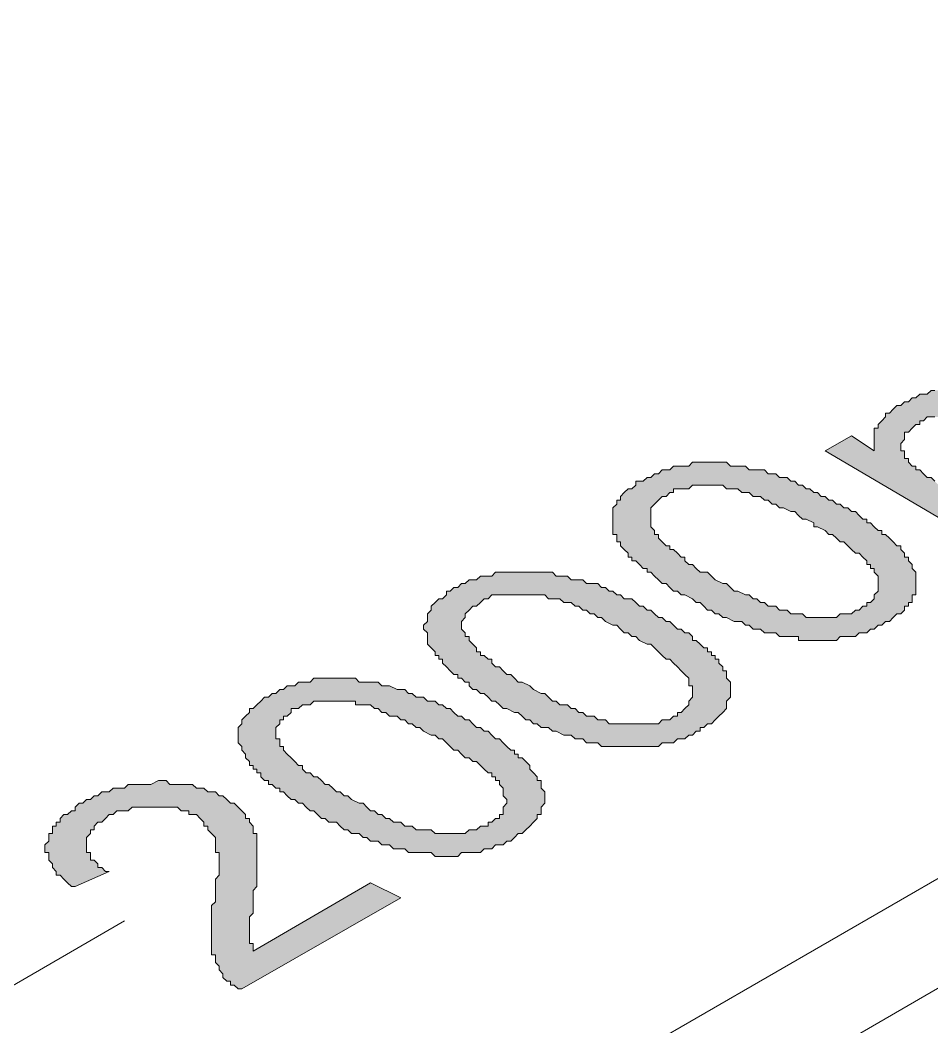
# Model space of a CAD drawing. Header units: inches. Extents: x -430764 to 256483, y 7374 to 217374.
# Drawn here: x 35469 to 40432, y 45742 to 51221 of the extents above; entities that cross this region are included whole.
import ezdxf

# ---------------------------------------------------------------- set-up
doc = ezdxf.new("R2010")
doc.units = ezdxf.units.IN
doc.header["$MEASUREMENT"] = 0
doc.layers.add('Background Stuff', color=252, linetype='Continuous', lineweight=5)
doc.layers.add('Layer 1', color=7, linetype='Continuous')

# ---------------------------------------------------------------- blocks, each defined once
blk = doc.blocks.new('block 3')
at = {"layer": 'Layer 1'}
h = blk.add_hatch(color=255, dxfattribs=at)
h.dxf.hatch_style = 2
h.paths.add_polyline_path([(326.857, -689.227), (322.116, -686.444), (322.837, -686.031), (323.456, -686.444), (323.456, -686.341), (323.456, -686.238), (323.456, -686.135), (323.456, -686.031), (323.456, -685.929), (323.456, -685.825), (323.559, -685.825), (323.559, -685.723), (323.662, -685.619), (323.765, -685.517), (323.765, -685.413), (323.868, -685.413), (323.972, -685.31), (324.074, -685.207), (324.178, -685.207), (324.281, -685.104), (324.384, -685.104), (324.487, -685.001), (324.59, -685.001), (324.693, -684.897), (324.796, -684.897), (324.899, -684.897), (325.002, -684.795), (325.105, -684.795), (325.208, -684.795), (325.414, -684.795), (325.518, -684.795), (325.621, -684.795), (325.724, -684.795), (325.827, -684.795), (326.033, -684.795), (326.136, -684.795), (326.239, -684.897), (326.342, -684.897), (326.342, -684.795), (326.239, -684.691), (326.239, -684.588), (326.239, -684.485), (326.239, -684.383), (326.342, -684.28), (326.342, -684.176), (326.342, -684.073), (326.445, -683.97), (326.548, -683.867), (326.651, -683.764), (326.754, -683.764), (326.754, -683.661), (326.857, -683.558), (326.96, -683.558), (327.063, -683.454), (327.167, -683.454), (327.27, -683.352), (327.373, -683.352), (327.476, -683.352), (327.58, -683.248), (327.682, -683.248), (327.786, -683.248), (327.991, -683.146), (328.095, -683.146), (328.198, -683.146), (328.301, -683.146), (328.404, -683.146), (328.507, -683.146), (328.61, -683.146), (328.713, -683.146), (328.816, -683.146), (329.022, -683.248), (329.125, -683.248), (329.229, -683.248), (329.331, -683.248), (329.435, -683.352), (329.538, -683.352), (329.641, -683.454), (329.744, -683.454), (329.847, -683.558), (329.95, -683.558), (330.053, -683.661), (333.249, -685.517), (332.424, -685.929), (329.538, -684.28), (329.331, -684.176), (329.229, -684.073), (329.125, -684.073), (329.022, -683.97), (328.919, -683.97), (328.816, -683.97), (328.816, -683.867), (328.713, -683.867), (328.61, -683.867), (328.507, -683.867), (328.404, -683.867), (328.198, -683.867), (328.095, -683.867), (327.991, -683.867), (327.889, -683.867), (327.786, -683.97), (327.682, -683.97), (327.58, -684.073), (327.476, -684.073), (327.373, -684.073), (327.27, -684.176), (327.27, -684.28), (327.167, -684.28), (327.167, -684.383), (327.063, -684.383), (327.063, -684.485), (326.96, -684.588), (326.96, -684.691), (326.96, -684.795), (326.96, -684.897), (327.063, -684.897), (327.063, -685.001), (327.167, -685.104), (327.167, -685.207), (327.27, -685.207), (327.373, -685.31), (327.476, -685.31), (327.476, -685.413), (327.58, -685.517), (327.682, -685.517), (330.465, -687.165), (329.641, -687.578), (326.548, -685.825), (326.445, -685.723), (326.342, -685.723), (326.239, -685.619), (326.136, -685.619), (326.033, -685.517), (325.93, -685.517), (325.827, -685.517), (325.724, -685.517), (325.621, -685.413), (325.518, -685.413), (325.414, -685.413), (325.208, -685.517), (325.105, -685.517), (325.002, -685.517), (324.899, -685.517), (324.796, -685.619), (324.693, -685.619), (324.693, -685.723), (324.59, -685.723), (324.487, -685.825), (324.384, -685.929), (324.281, -685.929), (324.281, -686.031), (324.281, -686.135), (324.178, -686.238), (324.178, -686.341), (324.178, -686.444), (324.281, -686.444), (324.281, -686.546), (324.281, -686.65), (324.384, -686.65), (324.384, -686.752), (324.487, -686.857), (324.59, -686.857), (324.59, -686.959), (324.693, -686.959), (324.796, -687.062), (324.899, -687.165), (325.002, -687.165), (325.105, -687.269), (325.208, -687.371), (327.682, -688.712)])
h = blk.add_hatch(color=255, dxfattribs=at)
h.dxf.hatch_style = 2
h.paths.add_polyline_path([(319.126, -689.948), (319.333, -690.052), (319.436, -690.052), (319.539, -690.155), (319.642, -690.258), (319.745, -690.258), (319.951, -690.361), (320.054, -690.361), (320.157, -690.464), (320.26, -690.464), (320.363, -690.566), (320.466, -690.566), (320.569, -690.671), (320.673, -690.671), (320.776, -690.671), (320.879, -690.773), (320.982, -690.773), (321.085, -690.773), (321.188, -690.877), (321.292, -690.877), (321.395, -690.877), (321.498, -690.877), (321.601, -690.979), (321.704, -690.979), (321.807, -690.979), (321.91, -690.979), (322.116, -690.979), (322.219, -690.979), (322.322, -690.979), (322.425, -690.979), (322.528, -690.877), (322.631, -690.877), (322.734, -690.877), (322.837, -690.877), (322.94, -690.773), (323.043, -690.773), (323.146, -690.671), (323.25, -690.671), (323.25, -690.566), (323.353, -690.566), (323.456, -690.464), (323.456, -690.361), (323.559, -690.258), (323.559, -690.155), (323.559, -690.052), (323.559, -689.948), (323.559, -689.846), (323.456, -689.742), (323.456, -689.64), (323.353, -689.64), (323.353, -689.536), (323.25, -689.536), (323.25, -689.435), (323.146, -689.33), (323.043, -689.227), (322.94, -689.227), (322.837, -689.123), (322.734, -689.021), (322.631, -688.918), (322.528, -688.918), (322.425, -688.815), (322.322, -688.712), (322.219, -688.712), (322.116, -688.608), (321.91, -688.506), (321.807, -688.506), (321.807, -688.402), (321.601, -688.3), (321.498, -688.3), (321.395, -688.196), (321.292, -688.094), (321.188, -688.094), (320.982, -687.99), (320.879, -687.99), (320.776, -687.887), (320.673, -687.887), (320.569, -687.784), (320.466, -687.784), (320.363, -687.681), (320.26, -687.681), (320.157, -687.681), (320.054, -687.578), (319.951, -687.578), (319.848, -687.578), (319.745, -687.475), (319.642, -687.475), (319.539, -687.475), (319.436, -687.475), (319.333, -687.371), (319.229, -687.371), (319.126, -687.371), (319.023, -687.371), (318.817, -687.371), (318.714, -687.371), (318.611, -687.371), (318.508, -687.371), (318.405, -687.475), (318.302, -687.475), (318.096, -687.475), (317.993, -687.475), (317.993, -687.578), (317.89, -687.578), (317.787, -687.681), (317.684, -687.681), (317.581, -687.784), (317.478, -687.887), (317.375, -687.99), (317.375, -688.094), (317.375, -688.196), (317.375, -688.3), (317.375, -688.402), (317.375, -688.506), (317.478, -688.608), (317.478, -688.712), (317.581, -688.712), (317.581, -688.815), (317.684, -688.918), (317.787, -689.021), (317.89, -689.021), (317.89, -689.123), (317.993, -689.123), (318.096, -689.227), (318.199, -689.33), (318.302, -689.33), (318.302, -689.435), (318.405, -689.536), (318.508, -689.536), (318.611, -689.64), (318.714, -689.742), (318.92, -689.742), (319.023, -689.846)])
h.paths.add_polyline_path([(318.302, -690.361), (318.199, -690.361), (318.096, -690.258), (317.993, -690.258), (317.89, -690.155), (317.787, -690.052), (317.684, -690.052), (317.581, -689.948), (317.478, -689.846), (317.375, -689.742), (317.271, -689.742), (317.271, -689.64), (317.168, -689.64), (317.065, -689.536), (316.961, -689.435), (316.858, -689.435), (316.858, -689.33), (316.756, -689.33), (316.756, -689.227), (316.652, -689.123), (316.549, -689.021), (316.549, -688.918), (316.446, -688.918), (316.446, -688.815), (316.446, -688.712), (316.343, -688.712), (316.343, -688.608), (316.343, -688.506), (316.343, -688.402), (316.343, -688.3), (316.343, -688.196), (316.343, -688.094), (316.343, -687.99), (316.446, -687.887), (316.446, -687.784), (316.549, -687.784), (316.549, -687.681), (316.652, -687.578), (316.756, -687.475), (316.858, -687.475), (316.961, -687.371), (316.961, -687.269), (317.065, -687.269), (317.168, -687.269), (317.271, -687.165), (317.375, -687.165), (317.478, -687.062), (317.581, -687.062), (317.684, -686.959), (317.787, -686.959), (317.89, -686.959), (317.993, -686.857), (318.096, -686.857), (318.199, -686.857), (318.302, -686.857), (318.405, -686.857), (318.508, -686.752), (318.611, -686.752), (318.714, -686.752), (318.92, -686.752), (319.023, -686.752), (319.126, -686.752), (319.229, -686.752), (319.436, -686.752), (319.539, -686.857), (319.642, -686.857), (319.745, -686.857), (319.848, -686.857), (319.951, -686.857), (320.054, -686.959), (320.26, -686.959), (320.363, -686.959), (320.466, -686.959), (320.569, -687.062), (320.673, -687.062), (320.776, -687.062), (320.879, -687.165), (320.982, -687.165), (321.085, -687.165), (321.188, -687.269), (321.292, -687.269), (321.395, -687.371), (321.498, -687.371), (321.601, -687.475), (321.704, -687.475), (321.807, -687.578), (321.91, -687.578), (322.013, -687.681), (322.116, -687.681), (322.219, -687.784), (322.322, -687.784), (322.425, -687.887), (322.528, -687.887), (322.631, -687.99), (322.734, -687.99), (322.837, -688.094), (322.94, -688.094), (323.043, -688.196), (323.146, -688.3), (323.25, -688.3), (323.25, -688.402), (323.353, -688.402), (323.456, -688.506), (323.559, -688.608), (323.662, -688.608), (323.662, -688.712), (323.765, -688.712), (323.868, -688.815), (323.972, -688.918), (324.074, -689.021), (324.178, -689.021), (324.178, -689.123), (324.281, -689.227), (324.281, -689.33), (324.384, -689.33), (324.384, -689.435), (324.487, -689.536), (324.487, -689.64), (324.59, -689.742), (324.59, -689.846), (324.59, -689.948), (324.59, -690.052), (324.59, -690.155), (324.59, -690.258), (324.59, -690.361), (324.487, -690.361), (324.487, -690.464), (324.487, -690.566), (324.384, -690.566), (324.384, -690.671), (324.281, -690.671), (324.281, -690.773), (324.178, -690.877), (324.074, -690.877), (323.972, -690.979), (323.868, -691.083), (323.765, -691.083), (323.662, -691.186), (323.559, -691.186), (323.456, -691.289), (323.353, -691.289), (323.25, -691.392), (323.146, -691.392), (323.043, -691.392), (322.94, -691.495), (322.837, -691.495), (322.734, -691.495), (322.631, -691.495), (322.528, -691.495), (322.425, -691.599), (322.322, -691.599), (322.116, -691.599), (322.013, -691.599), (321.91, -691.599), (321.807, -691.599), (321.704, -691.599), (321.601, -691.599), (321.498, -691.599), (321.395, -691.599), (321.395, -691.495), (321.292, -691.495), (321.188, -691.495), (321.085, -691.495), (320.982, -691.495), (320.879, -691.495), (320.776, -691.392), (320.673, -691.392), (320.569, -691.392), (320.466, -691.392), (320.363, -691.289), (320.26, -691.289), (320.157, -691.289), (320.054, -691.186), (319.951, -691.186), (319.848, -691.083), (319.745, -691.083), (319.642, -691.083), (319.436, -690.979), (319.333, -690.979), (319.229, -690.877), (319.126, -690.877), (319.023, -690.773), (318.92, -690.773), (318.817, -690.671), (318.714, -690.566), (318.611, -690.566), (318.508, -690.464)])
h = blk.add_hatch(color=255, dxfattribs=at)
h.dxf.hatch_style = 2
h.paths.add_polyline_path([(314.076, -692.835), (314.179, -692.938), (314.385, -693.041), (314.488, -693.041), (314.591, -693.144), (314.694, -693.248), (314.797, -693.248), (314.9, -693.351), (315.106, -693.351), (315.209, -693.454), (315.312, -693.454), (315.416, -693.556), (315.519, -693.556), (315.622, -693.66), (315.725, -693.66), (315.828, -693.66), (315.931, -693.762), (316.034, -693.762), (316.137, -693.762), (316.24, -693.865), (316.343, -693.865), (316.446, -693.865), (316.549, -693.865), (316.756, -693.865), (316.858, -693.865), (316.961, -693.865), (317.168, -693.865), (317.271, -693.865), (317.375, -693.865), (317.478, -693.865), (317.581, -693.865), (317.684, -693.762), (317.787, -693.762), (317.89, -693.762), (317.993, -693.66), (318.096, -693.66), (318.096, -693.556), (318.199, -693.556), (318.302, -693.454), (318.405, -693.351), (318.405, -693.248), (318.508, -693.144), (318.508, -693.041), (318.508, -692.938), (318.508, -692.835), (318.405, -692.835), (318.405, -692.732), (318.405, -692.629), (318.302, -692.525), (318.199, -692.423), (318.096, -692.319), (317.993, -692.217), (317.89, -692.113), (317.787, -692.113), (317.684, -692.011), (317.581, -691.906), (317.478, -691.804), (317.375, -691.7), (317.271, -691.7), (317.065, -691.599), (316.961, -691.495), (316.858, -691.495), (316.756, -691.392), (316.652, -691.392), (316.549, -691.289), (316.446, -691.186), (316.343, -691.186), (316.137, -691.083), (316.034, -690.979), (315.931, -690.979), (315.828, -690.877), (315.725, -690.877), (315.622, -690.773), (315.519, -690.773), (315.416, -690.671), (315.312, -690.671), (315.209, -690.566), (315.106, -690.566), (315.003, -690.566), (314.9, -690.464), (314.797, -690.464), (314.694, -690.464), (314.591, -690.464), (314.488, -690.361), (314.385, -690.361), (314.282, -690.361), (314.179, -690.361), (314.076, -690.361), (313.87, -690.361), (313.766, -690.361), (313.663, -690.361), (313.56, -690.361), (313.354, -690.361), (313.251, -690.361), (313.147, -690.361), (313.044, -690.361), (312.942, -690.464), (312.839, -690.464), (312.735, -690.566), (312.632, -690.671), (312.529, -690.671), (312.426, -690.773), (312.323, -690.877), (312.323, -690.979), (312.22, -691.083), (312.22, -691.186), (312.22, -691.289), (312.323, -691.392), (312.323, -691.495), (312.426, -691.495), (312.426, -691.599), (312.529, -691.7), (312.632, -691.804), (312.632, -691.906), (312.735, -691.906), (312.735, -692.011), (312.839, -692.011), (312.942, -692.113), (313.044, -692.113), (313.044, -692.217), (313.147, -692.319), (313.251, -692.319), (313.354, -692.423), (313.457, -692.525), (313.56, -692.525), (313.663, -692.629), (313.766, -692.732), (313.87, -692.732)])
h.paths.add_polyline_path([(313.251, -693.351), (313.147, -693.248), (313.044, -693.248), (312.942, -693.144), (312.839, -693.041), (312.735, -693.041), (312.632, -692.938), (312.529, -692.938), (312.426, -692.835), (312.426, -692.732), (312.323, -692.732), (312.22, -692.629), (312.117, -692.629), (312.117, -692.525), (312.014, -692.525), (311.911, -692.423), (311.808, -692.319), (311.705, -692.217), (311.705, -692.113), (311.602, -692.113), (311.602, -692.011), (311.499, -692.011), (311.499, -691.906), (311.396, -691.804), (311.292, -691.7), (311.292, -691.599), (311.292, -691.495), (311.292, -691.392), (311.189, -691.289), (311.189, -691.186), (311.292, -691.083), (311.292, -690.979), (311.292, -690.877), (311.396, -690.773), (311.396, -690.671), (311.499, -690.566), (311.602, -690.464), (311.705, -690.464), (311.808, -690.361), (311.808, -690.258), (311.911, -690.258), (312.014, -690.155), (312.117, -690.155), (312.22, -690.052), (312.323, -690.052), (312.426, -689.948), (312.529, -689.948), (312.632, -689.948), (312.735, -689.846), (312.839, -689.846), (313.044, -689.846), (313.147, -689.742), (313.251, -689.742), (313.457, -689.742), (313.56, -689.742), (313.663, -689.742), (313.766, -689.742), (313.973, -689.742), (314.076, -689.742), (314.179, -689.742), (314.282, -689.742), (314.488, -689.742), (314.591, -689.742), (314.694, -689.742), (314.797, -689.846), (314.9, -689.846), (315.003, -689.846), (315.106, -689.846), (315.209, -689.948), (315.416, -689.948), (315.519, -689.948), (315.622, -690.052), (315.725, -690.052), (315.828, -690.052), (315.931, -690.052), (316.034, -690.155), (316.137, -690.155), (316.24, -690.258), (316.343, -690.258), (316.446, -690.361), (316.549, -690.361), (316.652, -690.464), (316.756, -690.464), (316.858, -690.464), (316.961, -690.566), (317.065, -690.671), (317.168, -690.671), (317.271, -690.773), (317.375, -690.773), (317.478, -690.877), (317.581, -690.979), (317.684, -690.979), (317.787, -691.083), (317.89, -691.083), (317.993, -691.186), (318.096, -691.289), (318.199, -691.289), (318.302, -691.392), (318.405, -691.392), (318.508, -691.495), (318.508, -691.599), (318.611, -691.599), (318.714, -691.7), (318.817, -691.804), (318.92, -691.804), (318.92, -691.906), (319.023, -691.906), (319.023, -692.011), (319.126, -692.011), (319.126, -692.113), (319.229, -692.113), (319.229, -692.217), (319.333, -692.319), (319.333, -692.423), (319.436, -692.423), (319.436, -692.525), (319.436, -692.629), (319.539, -692.732), (319.539, -692.835), (319.539, -692.938), (319.539, -693.041), (319.539, -693.144), (319.436, -693.248), (319.436, -693.351), (319.436, -693.454), (319.333, -693.556), (319.229, -693.66), (319.126, -693.762), (319.023, -693.865), (318.92, -693.865), (318.817, -693.969), (318.714, -693.969), (318.714, -694.072), (318.611, -694.072), (318.508, -694.175), (318.405, -694.175), (318.302, -694.277), (318.199, -694.277), (318.096, -694.277), (317.993, -694.381), (317.89, -694.381), (317.787, -694.381), (317.684, -694.381), (317.581, -694.483), (317.478, -694.483), (317.271, -694.483), (317.168, -694.483), (317.065, -694.483), (316.961, -694.483), (316.858, -694.483), (316.756, -694.483), (316.549, -694.483), (316.446, -694.483), (316.343, -694.483), (316.24, -694.483), (316.137, -694.483), (316.034, -694.483), (315.931, -694.381), (315.828, -694.381), (315.725, -694.381), (315.622, -694.381), (315.519, -694.277), (315.416, -694.277), (315.312, -694.277), (315.209, -694.175), (315.106, -694.175), (315.003, -694.175), (314.797, -694.072), (314.694, -694.072), (314.591, -693.969), (314.488, -693.969), (314.385, -693.969), (314.282, -693.865), (314.179, -693.865), (314.076, -693.762), (313.973, -693.762), (313.87, -693.66), (313.766, -693.556), (313.663, -693.556), (313.457, -693.454), (313.354, -693.454)])
h = blk.add_hatch(color=255, dxfattribs=at)
h.dxf.hatch_style = 2
h.paths.add_polyline_path([(309.025, -695.825), (309.127, -695.825), (309.23, -695.928), (309.437, -696.031), (309.54, -696.031), (309.643, -696.133), (309.746, -696.237), (309.849, -696.237), (309.952, -696.339), (310.055, -696.339), (310.158, -696.443), (310.262, -696.443), (310.365, -696.546), (310.468, -696.546), (310.571, -696.546), (310.674, -696.649), (310.777, -696.649), (310.88, -696.649), (310.983, -696.752), (311.086, -696.752), (311.189, -696.752), (311.292, -696.752), (311.396, -696.752), (311.499, -696.854), (311.705, -696.854), (311.808, -696.854), (311.911, -696.854), (312.014, -696.854), (312.22, -696.854), (312.323, -696.854), (312.426, -696.752), (312.529, -696.752), (312.632, -696.752), (312.735, -696.649), (312.839, -696.649), (312.942, -696.649), (312.942, -696.546), (313.044, -696.546), (313.147, -696.443), (313.251, -696.443), (313.251, -696.339), (313.354, -696.339), (313.354, -696.237), (313.354, -696.133), (313.457, -696.031), (313.457, -695.928), (313.354, -695.825), (313.354, -695.721), (313.354, -695.618), (313.251, -695.516), (313.251, -695.412), (313.147, -695.412), (313.147, -695.31), (313.044, -695.31), (313.044, -695.206), (312.942, -695.206), (312.839, -695.103), (312.735, -694.999), (312.632, -694.896), (312.529, -694.896), (312.426, -694.794), (312.323, -694.794), (312.22, -694.69), (312.117, -694.588), (312.014, -694.588), (311.911, -694.483), (311.808, -694.381), (311.705, -694.277), (311.602, -694.277), (311.499, -694.175), (311.396, -694.175), (311.189, -694.072), (311.086, -693.969), (310.983, -693.969), (310.88, -693.865), (310.777, -693.865), (310.674, -693.762), (310.571, -693.762), (310.468, -693.66), (310.262, -693.66), (310.158, -693.556), (310.055, -693.556), (309.952, -693.454), (309.849, -693.454), (309.746, -693.351), (309.643, -693.351), (309.54, -693.351), (309.437, -693.351), (309.334, -693.351), (309.334, -693.248), (309.23, -693.248), (309.127, -693.248), (308.922, -693.248), (308.818, -693.248), (308.715, -693.248), (308.612, -693.248), (308.406, -693.248), (308.303, -693.248), (308.2, -693.248), (308.097, -693.351), (307.994, -693.351), (307.891, -693.351), (307.788, -693.454), (307.685, -693.454), (307.582, -693.454), (307.582, -693.556), (307.479, -693.66), (307.375, -693.66), (307.375, -693.762), (307.272, -693.762), (307.272, -693.865), (307.169, -693.969), (307.169, -694.072), (307.169, -694.175), (307.169, -694.277), (307.272, -694.277), (307.272, -694.381), (307.272, -694.483), (307.375, -694.483), (307.375, -694.588), (307.479, -694.69), (307.582, -694.794), (307.685, -694.896), (307.788, -694.999), (307.891, -694.999), (307.891, -695.103), (307.994, -695.206), (308.097, -695.206), (308.2, -695.31), (308.303, -695.31), (308.406, -695.412), (308.509, -695.516), (308.612, -695.516), (308.715, -695.618), (308.818, -695.721), (308.922, -695.721)])
h.paths.add_polyline_path([(308.2, -696.237), (308.097, -696.237), (307.994, -696.133), (307.891, -696.031), (307.788, -696.031), (307.685, -695.928), (307.582, -695.928), (307.479, -695.825), (307.375, -695.721), (307.272, -695.721), (307.272, -695.618), (307.169, -695.618), (307.066, -695.516), (306.963, -695.516), (306.963, -695.412), (306.86, -695.412), (306.757, -695.31), (306.757, -695.206), (306.653, -695.206), (306.653, -695.103), (306.55, -695.103), (306.55, -694.999), (306.448, -694.999), (306.448, -694.896), (306.345, -694.794), (306.345, -694.69), (306.241, -694.588), (306.241, -694.483), (306.138, -694.381), (306.138, -694.277), (306.138, -694.175), (306.138, -694.072), (306.138, -693.969), (306.241, -693.865), (306.241, -693.762), (306.345, -693.66), (306.448, -693.556), (306.448, -693.454), (306.55, -693.454), (306.653, -693.351), (306.757, -693.248), (306.86, -693.144), (306.963, -693.144), (307.066, -693.041), (307.169, -693.041), (307.272, -692.938), (307.375, -692.938), (307.479, -692.835), (307.582, -692.835), (307.685, -692.835), (307.788, -692.732), (307.891, -692.732), (307.994, -692.732), (308.097, -692.732), (308.2, -692.629), (308.303, -692.629), (308.509, -692.629), (308.612, -692.629), (308.715, -692.629), (308.818, -692.629), (309.025, -692.629), (309.127, -692.629), (309.23, -692.629), (309.334, -692.629), (309.437, -692.732), (309.643, -692.732), (309.746, -692.732), (309.849, -692.732), (309.952, -692.732), (310.055, -692.835), (310.158, -692.835), (310.262, -692.835), (310.468, -692.938), (310.571, -692.938), (310.674, -692.938), (310.777, -693.041), (310.88, -693.041), (310.983, -693.144), (311.086, -693.144), (311.189, -693.144), (311.292, -693.248), (311.396, -693.248), (311.499, -693.248), (311.602, -693.351), (311.705, -693.351), (311.808, -693.454), (311.911, -693.454), (312.014, -693.556), (312.117, -693.66), (312.22, -693.66), (312.323, -693.762), (312.426, -693.762), (312.529, -693.865), (312.632, -693.969), (312.735, -693.969), (312.839, -694.072), (312.942, -694.072), (313.044, -694.175), (313.147, -694.277), (313.251, -694.277), (313.354, -694.381), (313.457, -694.483), (313.56, -694.588), (313.663, -694.588), (313.663, -694.69), (313.766, -694.69), (313.766, -694.794), (313.87, -694.794), (313.973, -694.896), (314.076, -694.999), (314.076, -695.103), (314.179, -695.206), (314.282, -695.31), (314.282, -695.412), (314.385, -695.412), (314.385, -695.516), (314.385, -695.618), (314.488, -695.721), (314.488, -695.825), (314.488, -695.928), (314.488, -696.031), (314.385, -696.133), (314.385, -696.237), (314.385, -696.339), (314.282, -696.339), (314.282, -696.443), (314.179, -696.546), (314.076, -696.649), (313.973, -696.752), (313.87, -696.854), (313.766, -696.854), (313.663, -696.958), (313.56, -697.061), (313.457, -697.061), (313.354, -697.165), (313.251, -697.165), (313.147, -697.165), (313.044, -697.268), (312.942, -697.268), (312.839, -697.268), (312.735, -697.37), (312.632, -697.37), (312.426, -697.37), (312.323, -697.37), (312.22, -697.37), (312.117, -697.474), (312.014, -697.474), (311.911, -697.474), (311.808, -697.474), (311.602, -697.474), (311.499, -697.474), (311.396, -697.37), (311.292, -697.37), (311.189, -697.37), (311.086, -697.37), (310.983, -697.37), (310.88, -697.37), (310.777, -697.37), (310.674, -697.268), (310.571, -697.268), (310.468, -697.268), (310.365, -697.268), (310.262, -697.165), (310.158, -697.165), (310.055, -697.165), (309.952, -697.061), (309.849, -697.061), (309.746, -697.061), (309.643, -696.958), (309.54, -696.958), (309.437, -696.854), (309.334, -696.854), (309.23, -696.854), (309.127, -696.752), (309.025, -696.752), (308.922, -696.649), (308.818, -696.546), (308.612, -696.546), (308.509, -696.443), (308.406, -696.443), (308.303, -696.339)])
h = blk.add_hatch(color=255, dxfattribs=at)
h.dxf.hatch_style = 2
h.paths.add_polyline_path([(309.746, -698.194), (310.571, -698.607), (306.241, -701.082), (306.138, -701.082), (306.036, -700.978), (305.932, -700.978), (305.932, -700.875), (305.829, -700.875), (305.726, -700.771), (305.726, -700.67), (305.623, -700.565), (305.623, -700.464), (305.52, -700.359), (305.52, -700.257), (305.52, -700.153), (305.417, -700.153), (305.417, -700.051), (305.417, -699.947), (305.417, -699.845), (305.417, -699.742), (305.417, -699.638), (305.417, -699.535), (305.417, -699.432), (305.417, -699.329), (305.417, -699.227), (305.417, -699.123), (305.417, -699.02), (305.417, -698.916), (305.417, -698.814), (305.52, -698.71), (305.52, -698.607), (305.52, -698.505), (305.52, -698.402), (305.52, -698.298), (305.52, -698.194), (305.52, -698.093), (305.623, -697.989), (305.623, -697.887), (305.623, -697.781), (305.623, -697.68), (305.623, -697.576), (305.623, -697.474), (305.623, -697.37), (305.52, -697.37), (305.52, -697.268), (305.52, -697.165), (305.52, -697.061), (305.52, -696.958), (305.417, -696.854), (305.313, -696.752), (305.313, -696.649), (305.211, -696.649), (305.211, -696.546), (305.108, -696.443), (305.004, -696.339), (304.901, -696.339), (304.798, -696.339), (304.798, -696.237), (304.592, -696.237), (304.489, -696.133), (304.387, -696.133), (304.283, -696.133), (304.18, -696.133), (304.077, -696.133), (303.974, -696.133), (303.768, -696.133), (303.664, -696.133), (303.561, -696.133), (303.458, -696.133), (303.355, -696.133), (303.252, -696.133), (303.149, -696.237), (302.943, -696.237), (302.84, -696.237), (302.736, -696.339), (302.634, -696.339), (302.531, -696.443), (302.427, -696.546), (302.324, -696.546), (302.221, -696.649), (302.221, -696.752), (302.118, -696.752), (302.118, -696.854), (302.015, -696.958), (302.015, -697.061), (302.015, -697.165), (302.015, -697.268), (302.015, -697.37), (302.118, -697.37), (302.118, -697.474), (302.118, -697.576), (302.221, -697.576), (302.324, -697.68), (302.324, -697.781), (302.427, -697.781), (302.531, -697.887), (302.634, -697.887), (301.706, -698.298), (301.603, -698.298), (301.5, -698.194), (301.396, -698.093), (301.294, -697.989), (301.191, -697.989), (301.191, -697.887), (301.087, -697.781), (301.087, -697.68), (300.984, -697.576), (300.984, -697.474), (300.984, -697.37), (300.882, -697.37), (300.882, -697.268), (300.882, -697.165), (300.984, -697.061), (300.984, -696.958), (300.984, -696.854), (301.087, -696.854), (301.087, -696.752), (301.087, -696.649), (301.191, -696.649), (301.191, -696.546), (301.294, -696.546), (301.294, -696.443), (301.396, -696.339), (301.5, -696.339), (301.603, -696.237), (301.706, -696.237), (301.706, -696.133), (301.81, -696.031), (301.912, -696.031), (302.015, -695.928), (302.118, -695.928), (302.221, -695.825), (302.324, -695.825), (302.427, -695.721), (302.531, -695.721), (302.634, -695.721), (302.736, -695.618), (302.943, -695.618), (303.046, -695.618), (303.149, -695.516), (303.252, -695.516), (303.355, -695.516), (303.458, -695.516), (303.561, -695.516), (303.664, -695.516), (303.768, -695.516), (303.974, -695.412), (304.077, -695.412), (304.18, -695.412), (304.283, -695.516), (304.489, -695.516), (304.592, -695.516), (304.695, -695.516), (304.798, -695.516), (304.901, -695.516), (305.004, -695.618), (305.108, -695.618), (305.211, -695.618), (305.313, -695.721), (305.417, -695.721), (305.52, -695.721), (305.623, -695.825), (305.726, -695.825), (305.829, -695.928), (305.932, -696.031), (306.036, -696.031), (306.138, -696.133), (306.241, -696.237), (306.345, -696.339), (306.345, -696.443), (306.448, -696.443), (306.448, -696.546), (306.55, -696.649), (306.55, -696.752), (306.55, -696.854), (306.653, -696.854), (306.653, -696.958), (306.653, -697.061), (306.653, -697.165), (306.653, -697.268), (306.653, -697.37), (306.653, -697.474), (306.653, -697.576), (306.653, -697.68), (306.653, -697.781), (306.653, -697.887), (306.653, -697.989), (306.653, -698.093), (306.653, -698.194), (306.653, -698.298), (306.55, -698.402), (306.55, -698.505), (306.55, -698.607), (306.55, -698.71), (306.55, -698.814), (306.55, -698.916), (306.55, -699.02), (306.448, -699.123), (306.448, -699.227), (306.448, -699.329), (306.448, -699.432), (306.448, -699.535), (306.448, -699.638), (306.448, -699.742), (306.448, -699.845), (306.55, -699.845), (306.55, -699.947), (306.55, -700.051)])
at = {"layer": 'Layer 1', "color": 9, "lineweight": 0}
for points in [[(821.232, -414.723), (821.232, -411.734), (282.121, -722.935)], [(834.632, -422.455), (821.232, -414.723), (282.121, -725.924)]]:
    blk.add_lwpolyline(points, dxfattribs=at)
at = {"layer": 'Layer 1', "color": 255, "lineweight": 0}
for points in [[(326.857, -689.227), (322.116, -686.444), (322.837, -686.031), (323.456, -686.444), (323.456, -686.341), (323.456, -686.238), (323.456, -686.135), (323.456, -686.031), (323.456, -685.929), (323.456, -685.825), (323.559, -685.825), (323.559, -685.723), (323.662, -685.619), (323.765, -685.517), (323.765, -685.413), (323.868, -685.413), (323.972, -685.31), (324.074, -685.207), (324.178, -685.207), (324.281, -685.104), (324.384, -685.104), (324.487, -685.001), (324.59, -685.001), (324.693, -684.897), (324.796, -684.897), (324.899, -684.897), (325.002, -684.795), (325.105, -684.795)], [(325.105, -685.517), (325.002, -685.517), (324.899, -685.517), (324.796, -685.619), (324.693, -685.619), (324.693, -685.723), (324.59, -685.723), (324.487, -685.825), (324.384, -685.929), (324.281, -685.929), (324.281, -686.031), (324.281, -686.135), (324.178, -686.238), (324.178, -686.341), (324.178, -686.444), (324.281, -686.444), (324.281, -686.546), (324.281, -686.65), (324.384, -686.65), (324.384, -686.752), (324.487, -686.857), (324.59, -686.857), (324.59, -686.959), (324.693, -686.959), (324.796, -687.062), (324.899, -687.165), (325.002, -687.165), (325.105, -687.269)], [(318.302, -690.361), (318.199, -690.361), (318.096, -690.258), (317.993, -690.258), (317.89, -690.155), (317.787, -690.052), (317.684, -690.052), (317.581, -689.948), (317.478, -689.846), (317.375, -689.742), (317.271, -689.742), (317.271, -689.64), (317.168, -689.64), (317.065, -689.536), (316.961, -689.435), (316.858, -689.435), (316.858, -689.33), (316.756, -689.33), (316.756, -689.227), (316.652, -689.123), (316.549, -689.021), (316.549, -688.918), (316.446, -688.918), (316.446, -688.815), (316.446, -688.712), (316.343, -688.712), (316.343, -688.608), (316.343, -688.506), (316.343, -688.402), (316.343, -688.3), (316.343, -688.196), (316.343, -688.094), (316.343, -687.99), (316.446, -687.887), (316.446, -687.784), (316.549, -687.784), (316.549, -687.681), (316.652, -687.578), (316.756, -687.475), (316.858, -687.475), (316.961, -687.371), (316.961, -687.269), (317.065, -687.269), (317.168, -687.269), (317.271, -687.165), (317.375, -687.165), (317.478, -687.062), (317.581, -687.062), (317.684, -686.959), (317.787, -686.959), (317.89, -686.959), (317.993, -686.857), (318.096, -686.857), (318.199, -686.857), (318.302, -686.857), (318.405, -686.857), (318.508, -686.752), (318.611, -686.752), (318.714, -686.752), (318.92, -686.752), (319.023, -686.752), (319.126, -686.752), (319.229, -686.752), (319.436, -686.752), (319.539, -686.857), (319.642, -686.857), (319.745, -686.857), (319.848, -686.857), (319.951, -686.857), (320.054, -686.959), (320.26, -686.959), (320.363, -686.959), (320.466, -686.959), (320.569, -687.062), (320.673, -687.062), (320.776, -687.062), (320.879, -687.165), (320.982, -687.165), (321.085, -687.165), (321.188, -687.269), (321.292, -687.269), (321.395, -687.371), (321.498, -687.371), (321.601, -687.475), (321.704, -687.475), (321.807, -687.578), (321.91, -687.578), (322.013, -687.681), (322.116, -687.681), (322.219, -687.784), (322.322, -687.784), (322.425, -687.887), (322.528, -687.887), (322.631, -687.99), (322.734, -687.99), (322.837, -688.094), (322.94, -688.094), (323.043, -688.196), (323.146, -688.3), (323.25, -688.3), (323.25, -688.402), (323.353, -688.402), (323.456, -688.506), (323.559, -688.608), (323.662, -688.608), (323.662, -688.712), (323.765, -688.712), (323.868, -688.815), (323.972, -688.918), (324.074, -689.021), (324.178, -689.021), (324.178, -689.123), (324.281, -689.227), (324.281, -689.33), (324.384, -689.33), (324.384, -689.435), (324.487, -689.536), (324.487, -689.64), (324.59, -689.742), (324.59, -689.846), (324.59, -689.948), (324.59, -690.052), (324.59, -690.155), (324.59, -690.258), (324.59, -690.361), (324.487, -690.361), (324.487, -690.464), (324.487, -690.566), (324.384, -690.566), (324.384, -690.671), (324.281, -690.671), (324.281, -690.773), (324.178, -690.877), (324.074, -690.877), (323.972, -690.979), (323.868, -691.083), (323.765, -691.083), (323.662, -691.186), (323.559, -691.186), (323.456, -691.289), (323.353, -691.289), (323.25, -691.392), (323.146, -691.392), (323.043, -691.392), (322.94, -691.495), (322.837, -691.495), (322.734, -691.495), (322.631, -691.495), (322.528, -691.495), (322.425, -691.599), (322.322, -691.599), (322.116, -691.599), (322.013, -691.599), (321.91, -691.599), (321.807, -691.599), (321.704, -691.599), (321.601, -691.599), (321.498, -691.599), (321.395, -691.599), (321.395, -691.495), (321.292, -691.495), (321.188, -691.495), (321.085, -691.495), (320.982, -691.495), (320.879, -691.495), (320.776, -691.392), (320.673, -691.392), (320.569, -691.392), (320.466, -691.392), (320.363, -691.289), (320.26, -691.289), (320.157, -691.289), (320.054, -691.186), (319.951, -691.186), (319.848, -691.083), (319.745, -691.083), (319.642, -691.083), (319.436, -690.979), (319.333, -690.979), (319.229, -690.877), (319.126, -690.877), (319.023, -690.773), (318.92, -690.773), (318.817, -690.671), (318.714, -690.566), (318.611, -690.566), (318.508, -690.464), (318.302, -690.361)], [(319.126, -689.948), (319.333, -690.052), (319.436, -690.052), (319.539, -690.155), (319.642, -690.258), (319.745, -690.258), (319.951, -690.361), (320.054, -690.361), (320.157, -690.464), (320.26, -690.464), (320.363, -690.566), (320.466, -690.566), (320.569, -690.671), (320.673, -690.671), (320.776, -690.671), (320.879, -690.773), (320.982, -690.773), (321.085, -690.773), (321.188, -690.877), (321.292, -690.877), (321.395, -690.877), (321.498, -690.877), (321.601, -690.979), (321.704, -690.979), (321.807, -690.979), (321.91, -690.979), (322.116, -690.979), (322.219, -690.979), (322.322, -690.979), (322.425, -690.979), (322.528, -690.877), (322.631, -690.877), (322.734, -690.877), (322.837, -690.877), (322.94, -690.773), (323.043, -690.773), (323.146, -690.671), (323.25, -690.671), (323.25, -690.566), (323.353, -690.566), (323.456, -690.464), (323.456, -690.361), (323.559, -690.258), (323.559, -690.155), (323.559, -690.052), (323.559, -689.948), (323.559, -689.846), (323.456, -689.742), (323.456, -689.64), (323.353, -689.64), (323.353, -689.536), (323.25, -689.536), (323.25, -689.435), (323.146, -689.33), (323.043, -689.227), (322.94, -689.227), (322.837, -689.123), (322.734, -689.021), (322.631, -688.918), (322.528, -688.918), (322.425, -688.815), (322.322, -688.712), (322.219, -688.712), (322.116, -688.608), (321.91, -688.506), (321.807, -688.506), (321.807, -688.402), (321.601, -688.3), (321.498, -688.3), (321.395, -688.196), (321.292, -688.094), (321.188, -688.094), (320.982, -687.99), (320.879, -687.99), (320.776, -687.887), (320.673, -687.887), (320.569, -687.784), (320.466, -687.784), (320.363, -687.681), (320.26, -687.681), (320.157, -687.681), (320.054, -687.578), (319.951, -687.578), (319.848, -687.578), (319.745, -687.475), (319.642, -687.475), (319.539, -687.475), (319.436, -687.475), (319.333, -687.371), (319.229, -687.371), (319.126, -687.371), (319.023, -687.371), (318.817, -687.371), (318.714, -687.371), (318.611, -687.371), (318.508, -687.371), (318.405, -687.475), (318.302, -687.475), (318.096, -687.475), (317.993, -687.475), (317.993, -687.578), (317.89, -687.578), (317.787, -687.681), (317.684, -687.681), (317.581, -687.784), (317.478, -687.887), (317.375, -687.99), (317.375, -688.094), (317.375, -688.196), (317.375, -688.3), (317.375, -688.402), (317.375, -688.506), (317.478, -688.608), (317.478, -688.712), (317.581, -688.712), (317.581, -688.815), (317.684, -688.918), (317.787, -689.021), (317.89, -689.021), (317.89, -689.123), (317.993, -689.123), (318.096, -689.227), (318.199, -689.33), (318.302, -689.33), (318.302, -689.435), (318.405, -689.536), (318.508, -689.536), (318.611, -689.64), (318.714, -689.742), (318.92, -689.742), (319.023, -689.846), (319.126, -689.948)], [(313.251, -693.351), (313.147, -693.248), (313.044, -693.248), (312.942, -693.144), (312.839, -693.041), (312.735, -693.041), (312.632, -692.938), (312.529, -692.938), (312.426, -692.835), (312.426, -692.732), (312.323, -692.732), (312.22, -692.629), (312.117, -692.629), (312.117, -692.525), (312.014, -692.525), (311.911, -692.423), (311.808, -692.319), (311.705, -692.217), (311.705, -692.113), (311.602, -692.113), (311.602, -692.011), (311.499, -692.011), (311.499, -691.906), (311.396, -691.804), (311.292, -691.7), (311.292, -691.599), (311.292, -691.495), (311.292, -691.392), (311.189, -691.289), (311.189, -691.186), (311.292, -691.083), (311.292, -690.979), (311.292, -690.877), (311.396, -690.773), (311.396, -690.671), (311.499, -690.566), (311.602, -690.464), (311.705, -690.464), (311.808, -690.361), (311.808, -690.258), (311.911, -690.258), (312.014, -690.155), (312.117, -690.155), (312.22, -690.052), (312.323, -690.052), (312.426, -689.948), (312.529, -689.948), (312.632, -689.948), (312.735, -689.846), (312.839, -689.846), (313.044, -689.846), (313.147, -689.742), (313.251, -689.742), (313.457, -689.742), (313.56, -689.742), (313.663, -689.742), (313.766, -689.742), (313.973, -689.742), (314.076, -689.742), (314.179, -689.742), (314.282, -689.742), (314.488, -689.742), (314.591, -689.742), (314.694, -689.742), (314.797, -689.846), (314.9, -689.846), (315.003, -689.846), (315.106, -689.846), (315.209, -689.948), (315.416, -689.948), (315.519, -689.948), (315.622, -690.052), (315.725, -690.052), (315.828, -690.052), (315.931, -690.052), (316.034, -690.155), (316.137, -690.155), (316.24, -690.258), (316.343, -690.258), (316.446, -690.361), (316.549, -690.361), (316.652, -690.464), (316.756, -690.464), (316.858, -690.464), (316.961, -690.566), (317.065, -690.671), (317.168, -690.671), (317.271, -690.773), (317.375, -690.773), (317.478, -690.877), (317.581, -690.979), (317.684, -690.979), (317.787, -691.083), (317.89, -691.083), (317.993, -691.186), (318.096, -691.289), (318.199, -691.289), (318.302, -691.392), (318.405, -691.392), (318.508, -691.495), (318.508, -691.599), (318.611, -691.599), (318.714, -691.7), (318.817, -691.804), (318.92, -691.804), (318.92, -691.906), (319.023, -691.906), (319.023, -692.011), (319.126, -692.011), (319.126, -692.113), (319.229, -692.113), (319.229, -692.217), (319.333, -692.319), (319.333, -692.423), (319.436, -692.423), (319.436, -692.525), (319.436, -692.629), (319.539, -692.732), (319.539, -692.835), (319.539, -692.938), (319.539, -693.041), (319.539, -693.144), (319.436, -693.248), (319.436, -693.351), (319.436, -693.454), (319.333, -693.556), (319.229, -693.66), (319.126, -693.762), (319.023, -693.865), (318.92, -693.865), (318.817, -693.969), (318.714, -693.969), (318.714, -694.072), (318.611, -694.072), (318.508, -694.175), (318.405, -694.175), (318.302, -694.277), (318.199, -694.277), (318.096, -694.277), (317.993, -694.381), (317.89, -694.381), (317.787, -694.381), (317.684, -694.381), (317.581, -694.483), (317.478, -694.483), (317.271, -694.483), (317.168, -694.483), (317.065, -694.483), (316.961, -694.483), (316.858, -694.483), (316.756, -694.483), (316.549, -694.483), (316.446, -694.483), (316.343, -694.483), (316.24, -694.483), (316.137, -694.483), (316.034, -694.483), (315.931, -694.381), (315.828, -694.381), (315.725, -694.381), (315.622, -694.381), (315.519, -694.277), (315.416, -694.277), (315.312, -694.277), (315.209, -694.175), (315.106, -694.175), (315.003, -694.175), (314.797, -694.072), (314.694, -694.072), (314.591, -693.969), (314.488, -693.969), (314.385, -693.969), (314.282, -693.865), (314.179, -693.865), (314.076, -693.762), (313.973, -693.762), (313.87, -693.66), (313.766, -693.556), (313.663, -693.556), (313.457, -693.454), (313.354, -693.454), (313.251, -693.351)], [(314.076, -692.835), (314.179, -692.938), (314.385, -693.041), (314.488, -693.041), (314.591, -693.144), (314.694, -693.248), (314.797, -693.248), (314.9, -693.351), (315.106, -693.351), (315.209, -693.454), (315.312, -693.454), (315.416, -693.556), (315.519, -693.556), (315.622, -693.66), (315.725, -693.66), (315.828, -693.66), (315.931, -693.762), (316.034, -693.762), (316.137, -693.762), (316.24, -693.865), (316.343, -693.865), (316.446, -693.865), (316.549, -693.865), (316.756, -693.865), (316.858, -693.865), (316.961, -693.865), (317.168, -693.865), (317.271, -693.865), (317.375, -693.865), (317.478, -693.865), (317.581, -693.865), (317.684, -693.762), (317.787, -693.762), (317.89, -693.762), (317.993, -693.66), (318.096, -693.66), (318.096, -693.556), (318.199, -693.556), (318.302, -693.454), (318.405, -693.351), (318.405, -693.248), (318.508, -693.144), (318.508, -693.041), (318.508, -692.938), (318.508, -692.835), (318.405, -692.835), (318.405, -692.732), (318.405, -692.629), (318.302, -692.525), (318.199, -692.423), (318.096, -692.319), (317.993, -692.217), (317.89, -692.113), (317.787, -692.113), (317.684, -692.011), (317.581, -691.906), (317.478, -691.804), (317.375, -691.7), (317.271, -691.7), (317.065, -691.599), (316.961, -691.495), (316.858, -691.495), (316.756, -691.392), (316.652, -691.392), (316.549, -691.289), (316.446, -691.186), (316.343, -691.186), (316.137, -691.083), (316.034, -690.979), (315.931, -690.979), (315.828, -690.877), (315.725, -690.877), (315.622, -690.773), (315.519, -690.773), (315.416, -690.671), (315.312, -690.671), (315.209, -690.566), (315.106, -690.566), (315.003, -690.566), (314.9, -690.464), (314.797, -690.464), (314.694, -690.464), (314.591, -690.464), (314.488, -690.361), (314.385, -690.361), (314.282, -690.361), (314.179, -690.361), (314.076, -690.361), (313.87, -690.361), (313.766, -690.361), (313.663, -690.361), (313.56, -690.361), (313.354, -690.361), (313.251, -690.361), (313.147, -690.361), (313.044, -690.361), (312.942, -690.464), (312.839, -690.464), (312.735, -690.566), (312.632, -690.671), (312.529, -690.671), (312.426, -690.773), (312.323, -690.877), (312.323, -690.979), (312.22, -691.083), (312.22, -691.186), (312.22, -691.289), (312.323, -691.392), (312.323, -691.495), (312.426, -691.495), (312.426, -691.599), (312.529, -691.7), (312.632, -691.804), (312.632, -691.906), (312.735, -691.906), (312.735, -692.011), (312.839, -692.011), (312.942, -692.113), (313.044, -692.113), (313.044, -692.217), (313.147, -692.319), (313.251, -692.319), (313.354, -692.423), (313.457, -692.525), (313.56, -692.525), (313.663, -692.629), (313.766, -692.732), (313.87, -692.732), (314.076, -692.835)], [(308.2, -696.237), (308.097, -696.237), (307.994, -696.133), (307.891, -696.031), (307.788, -696.031), (307.685, -695.928), (307.582, -695.928), (307.479, -695.825), (307.375, -695.721), (307.272, -695.721), (307.272, -695.618), (307.169, -695.618), (307.066, -695.516), (306.963, -695.516), (306.963, -695.412), (306.86, -695.412), (306.757, -695.31), (306.757, -695.206), (306.653, -695.206), (306.653, -695.103), (306.55, -695.103), (306.55, -694.999), (306.448, -694.999), (306.448, -694.896), (306.345, -694.794), (306.345, -694.69), (306.241, -694.588), (306.241, -694.483), (306.138, -694.381), (306.138, -694.277), (306.138, -694.175), (306.138, -694.072), (306.138, -693.969), (306.241, -693.865), (306.241, -693.762), (306.345, -693.66), (306.448, -693.556), (306.448, -693.454), (306.55, -693.454), (306.653, -693.351), (306.757, -693.248), (306.86, -693.144), (306.963, -693.144), (307.066, -693.041), (307.169, -693.041), (307.272, -692.938), (307.375, -692.938), (307.479, -692.835), (307.582, -692.835), (307.685, -692.835), (307.788, -692.732), (307.891, -692.732), (307.994, -692.732), (308.097, -692.732), (308.2, -692.629), (308.303, -692.629), (308.509, -692.629), (308.612, -692.629), (308.715, -692.629), (308.818, -692.629), (309.025, -692.629), (309.127, -692.629), (309.23, -692.629), (309.334, -692.629), (309.437, -692.732), (309.643, -692.732), (309.746, -692.732), (309.849, -692.732), (309.952, -692.732), (310.055, -692.835), (310.158, -692.835), (310.262, -692.835), (310.468, -692.938), (310.571, -692.938), (310.674, -692.938), (310.777, -693.041), (310.88, -693.041), (310.983, -693.144), (311.086, -693.144), (311.189, -693.144), (311.292, -693.248), (311.396, -693.248), (311.499, -693.248), (311.602, -693.351), (311.705, -693.351), (311.808, -693.454), (311.911, -693.454), (312.014, -693.556), (312.117, -693.66), (312.22, -693.66), (312.323, -693.762), (312.426, -693.762), (312.529, -693.865), (312.632, -693.969), (312.735, -693.969), (312.839, -694.072), (312.942, -694.072), (313.044, -694.175), (313.147, -694.277), (313.251, -694.277), (313.354, -694.381), (313.457, -694.483), (313.56, -694.588), (313.663, -694.588), (313.663, -694.69), (313.766, -694.69), (313.766, -694.794), (313.87, -694.794), (313.973, -694.896), (314.076, -694.999), (314.076, -695.103), (314.179, -695.206), (314.282, -695.31), (314.282, -695.412), (314.385, -695.412), (314.385, -695.516), (314.385, -695.618), (314.488, -695.721), (314.488, -695.825), (314.488, -695.928), (314.488, -696.031), (314.385, -696.133), (314.385, -696.237), (314.385, -696.339), (314.282, -696.339), (314.282, -696.443), (314.179, -696.546), (314.076, -696.649), (313.973, -696.752), (313.87, -696.854), (313.766, -696.854), (313.663, -696.958), (313.56, -697.061), (313.457, -697.061), (313.354, -697.165), (313.251, -697.165), (313.147, -697.165), (313.044, -697.268), (312.942, -697.268), (312.839, -697.268), (312.735, -697.37), (312.632, -697.37), (312.426, -697.37), (312.323, -697.37), (312.22, -697.37), (312.117, -697.474), (312.014, -697.474), (311.911, -697.474), (311.808, -697.474), (311.602, -697.474), (311.499, -697.474), (311.396, -697.37), (311.292, -697.37), (311.189, -697.37), (311.086, -697.37), (310.983, -697.37), (310.88, -697.37), (310.777, -697.37), (310.674, -697.268), (310.571, -697.268), (310.468, -697.268), (310.365, -697.268), (310.262, -697.165), (310.158, -697.165), (310.055, -697.165), (309.952, -697.061), (309.849, -697.061), (309.746, -697.061), (309.643, -696.958), (309.54, -696.958), (309.437, -696.854), (309.334, -696.854), (309.23, -696.854), (309.127, -696.752), (309.025, -696.752), (308.922, -696.649), (308.818, -696.546), (308.612, -696.546), (308.509, -696.443), (308.406, -696.443), (308.303, -696.339), (308.2, -696.237)], [(309.025, -695.825), (309.127, -695.825), (309.23, -695.928), (309.437, -696.031), (309.54, -696.031), (309.643, -696.133), (309.746, -696.237), (309.849, -696.237), (309.952, -696.339), (310.055, -696.339), (310.158, -696.443), (310.262, -696.443), (310.365, -696.546), (310.468, -696.546), (310.571, -696.546), (310.674, -696.649), (310.777, -696.649), (310.88, -696.649), (310.983, -696.752), (311.086, -696.752), (311.189, -696.752), (311.292, -696.752), (311.396, -696.752), (311.499, -696.854), (311.705, -696.854), (311.808, -696.854), (311.911, -696.854), (312.014, -696.854), (312.22, -696.854), (312.323, -696.854), (312.426, -696.752), (312.529, -696.752), (312.632, -696.752), (312.735, -696.649), (312.839, -696.649), (312.942, -696.649), (312.942, -696.546), (313.044, -696.546), (313.147, -696.443), (313.251, -696.443), (313.251, -696.339), (313.354, -696.339), (313.354, -696.237), (313.354, -696.133), (313.457, -696.031), (313.457, -695.928), (313.354, -695.825), (313.354, -695.721), (313.354, -695.618), (313.251, -695.516), (313.251, -695.412), (313.147, -695.412), (313.147, -695.31), (313.044, -695.31), (313.044, -695.206), (312.942, -695.206), (312.839, -695.103), (312.735, -694.999), (312.632, -694.896), (312.529, -694.896), (312.426, -694.794), (312.323, -694.794), (312.22, -694.69), (312.117, -694.588), (312.014, -694.588), (311.911, -694.483), (311.808, -694.381), (311.705, -694.277), (311.602, -694.277), (311.499, -694.175), (311.396, -694.175), (311.189, -694.072), (311.086, -693.969), (310.983, -693.969), (310.88, -693.865), (310.777, -693.865), (310.674, -693.762), (310.571, -693.762), (310.468, -693.66), (310.262, -693.66), (310.158, -693.556), (310.055, -693.556), (309.952, -693.454), (309.849, -693.454), (309.746, -693.351), (309.643, -693.351), (309.54, -693.351), (309.437, -693.351), (309.334, -693.351), (309.334, -693.248), (309.23, -693.248), (309.127, -693.248), (308.922, -693.248), (308.818, -693.248), (308.715, -693.248), (308.612, -693.248), (308.406, -693.248), (308.303, -693.248), (308.2, -693.248), (308.097, -693.351), (307.994, -693.351), (307.891, -693.351), (307.788, -693.454), (307.685, -693.454), (307.582, -693.454), (307.582, -693.556), (307.479, -693.66), (307.375, -693.66), (307.375, -693.762), (307.272, -693.762), (307.272, -693.865), (307.169, -693.969), (307.169, -694.072), (307.169, -694.175), (307.169, -694.277), (307.272, -694.277), (307.272, -694.381), (307.272, -694.483), (307.375, -694.483), (307.375, -694.588), (307.479, -694.69), (307.582, -694.794), (307.685, -694.896), (307.788, -694.999), (307.891, -694.999), (307.891, -695.103), (307.994, -695.206), (308.097, -695.206), (308.2, -695.31), (308.303, -695.31), (308.406, -695.412), (308.509, -695.516), (308.612, -695.516), (308.715, -695.618), (308.818, -695.721), (308.922, -695.721), (309.025, -695.825)], [(309.746, -698.194), (310.571, -698.607), (306.241, -701.082), (306.138, -701.082), (306.036, -700.978), (305.932, -700.978), (305.932, -700.875), (305.829, -700.875), (305.726, -700.771), (305.726, -700.67), (305.623, -700.565), (305.623, -700.464), (305.52, -700.359), (305.52, -700.257), (305.52, -700.153), (305.417, -700.153), (305.417, -700.051), (305.417, -699.947), (305.417, -699.845), (305.417, -699.742), (305.417, -699.638), (305.417, -699.535), (305.417, -699.432), (305.417, -699.329), (305.417, -699.227), (305.417, -699.123), (305.417, -699.02), (305.417, -698.916), (305.417, -698.814), (305.52, -698.71), (305.52, -698.607), (305.52, -698.505), (305.52, -698.402), (305.52, -698.298), (305.52, -698.194), (305.52, -698.093), (305.623, -697.989), (305.623, -697.887), (305.623, -697.781), (305.623, -697.68), (305.623, -697.576), (305.623, -697.474), (305.623, -697.37), (305.52, -697.37), (305.52, -697.268), (305.52, -697.165), (305.52, -697.061), (305.52, -696.958), (305.417, -696.854), (305.313, -696.752), (305.313, -696.649), (305.211, -696.649), (305.211, -696.546), (305.108, -696.443), (305.004, -696.339), (304.901, -696.339), (304.798, -696.339), (304.798, -696.237), (304.592, -696.237), (304.489, -696.133), (304.387, -696.133), (304.283, -696.133), (304.18, -696.133), (304.077, -696.133), (303.974, -696.133), (303.768, -696.133), (303.664, -696.133), (303.561, -696.133), (303.458, -696.133), (303.355, -696.133), (303.252, -696.133), (303.149, -696.237), (302.943, -696.237), (302.84, -696.237), (302.736, -696.339), (302.634, -696.339), (302.531, -696.443), (302.427, -696.546), (302.324, -696.546), (302.221, -696.649), (302.221, -696.752), (302.118, -696.752), (302.118, -696.854), (302.015, -696.958), (302.015, -697.061), (302.015, -697.165), (302.015, -697.268), (302.015, -697.37), (302.118, -697.37), (302.118, -697.474), (302.118, -697.576), (302.221, -697.576), (302.324, -697.68), (302.324, -697.781), (302.427, -697.781), (302.531, -697.887), (302.634, -697.887), (301.706, -698.298), (301.603, -698.298), (301.5, -698.194), (301.396, -698.093), (301.294, -697.989), (301.191, -697.989), (301.191, -697.887), (301.087, -697.781), (301.087, -697.68), (300.984, -697.576), (300.984, -697.474), (300.984, -697.37), (300.882, -697.37), (300.882, -697.268), (300.882, -697.165), (300.984, -697.061), (300.984, -696.958), (300.984, -696.854), (301.087, -696.854), (301.087, -696.752), (301.087, -696.649), (301.191, -696.649), (301.191, -696.546), (301.294, -696.546), (301.294, -696.443), (301.396, -696.339), (301.5, -696.339), (301.603, -696.237), (301.706, -696.237), (301.706, -696.133), (301.81, -696.031), (301.912, -696.031), (302.015, -695.928), (302.118, -695.928), (302.221, -695.825), (302.324, -695.825), (302.427, -695.721), (302.531, -695.721), (302.634, -695.721), (302.736, -695.618), (302.943, -695.618), (303.046, -695.618), (303.149, -695.516), (303.252, -695.516), (303.355, -695.516), (303.458, -695.516), (303.561, -695.516), (303.664, -695.516), (303.768, -695.516), (303.974, -695.412), (304.077, -695.412), (304.18, -695.412), (304.283, -695.516), (304.489, -695.516), (304.592, -695.516), (304.695, -695.516), (304.798, -695.516), (304.901, -695.516), (305.004, -695.618), (305.108, -695.618), (305.211, -695.618), (305.313, -695.721), (305.417, -695.721), (305.52, -695.721), (305.623, -695.825), (305.726, -695.825), (305.829, -695.928), (305.932, -696.031), (306.036, -696.031), (306.138, -696.133), (306.241, -696.237), (306.345, -696.339), (306.345, -696.443), (306.448, -696.443), (306.448, -696.546), (306.55, -696.649), (306.55, -696.752), (306.55, -696.854), (306.653, -696.854), (306.653, -696.958), (306.653, -697.061), (306.653, -697.165), (306.653, -697.268), (306.653, -697.37), (306.653, -697.474), (306.653, -697.576), (306.653, -697.68), (306.653, -697.781), (306.653, -697.887), (306.653, -697.989), (306.653, -698.093), (306.653, -698.194), (306.653, -698.298), (306.55, -698.402), (306.55, -698.505), (306.55, -698.607), (306.55, -698.71), (306.55, -698.814), (306.55, -698.916), (306.55, -699.02), (306.448, -699.123), (306.448, -699.227), (306.448, -699.329), (306.448, -699.432), (306.448, -699.535), (306.448, -699.638), (306.448, -699.742), (306.448, -699.845), (306.55, -699.845), (306.55, -699.947), (306.55, -700.051), (309.746, -698.194)]]:
    blk.add_lwpolyline(points, dxfattribs=at)
at = {"layer": 'Layer 1', "color": 5, "lineweight": 0}
blk.add_lwpolyline([(276.039, -714.894), (303.046, -699.227)], dxfattribs=at)
blk = doc.blocks.new('Isometric')
at = {"layer": 'Layer 1', "xscale": 200, "yscale": 200, "zscale": 200}
blk.add_blockref('block 3', (-56424.1, 145184.8), dxfattribs=at)

msp = doc.modelspace()

# ---------------------------------------------------------------- block references
at = {"layer": 'Background Stuff'}
msp.add_blockref('Isometric', (31851.58203, 40980.31673), dxfattribs=at)

doc.saveas('drawing.dxf')
